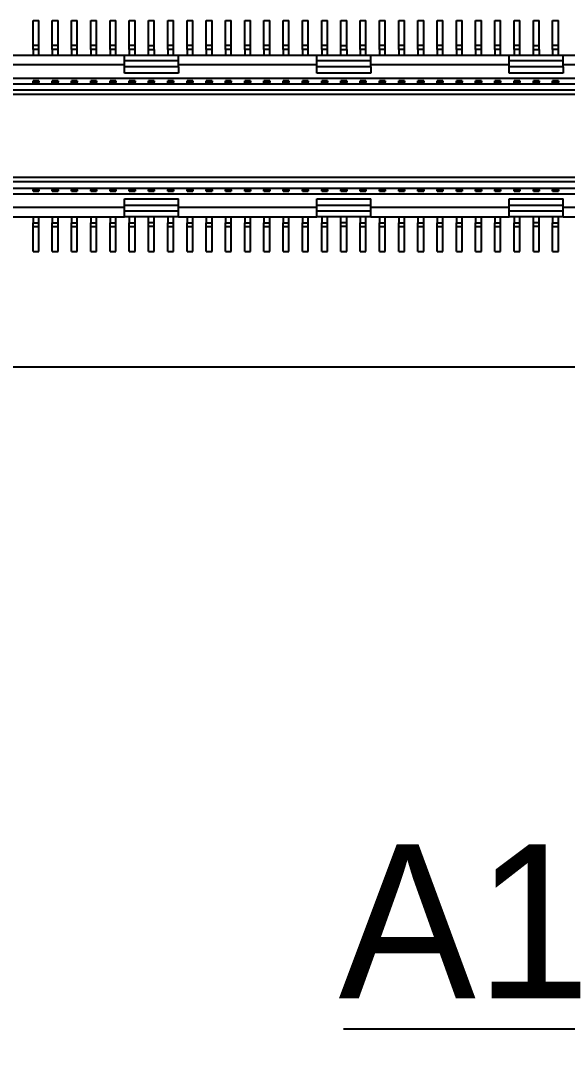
# Model space of a CAD drawing. Header units: millimetres. Extents: x 0 to 895, y 0 to 297.
# Drawn here: x 521.5 to 535.71, y 176.24 to 202.88 of the extents above; entities that cross this region are included whole.
import ezdxf
from ezdxf import colors
from ezdxf.entities.mleader import LeaderData, LeaderLine
from ezdxf.math import Vec2, Vec3

# ---------------------------------------------------------------- set-up
doc = ezdxf.new("R2010")
doc.units = ezdxf.units.MM
doc.styles.get("Standard").update_dxf_attribs({"font": 'GOTHIC.TTF'})

msp = doc.modelspace()

# ---------------------------------------------------------------- linework, layer by layer
at = {"color": 7, "linetype": 'Continuous', "lineweight": 25}
for p, q in [((521.825, 202.879), (521.975, 202.879)), ((521.825, 202.229), (521.825, 202.879)), ((521.975, 202.229), (521.975, 202.879)), ((522.325, 202.879), (522.475, 202.879)), ((522.325, 202.229), (522.325, 202.879)), ((522.475, 202.229), (522.475, 202.879)), ((522.825, 202.879), (522.975, 202.879)), ((522.825, 202.229), (522.825, 202.879)), ((522.975, 202.229), (522.975, 202.879)), ((523.325, 202.879), (523.475, 202.879)), ((523.325, 202.229), (523.325, 202.879)), ((523.475, 202.229), (523.475, 202.879)), ((523.825, 202.879), (523.975, 202.879)), ((523.825, 202.229), (523.825, 202.879)), ((523.975, 202.229), (523.975, 202.879)), ((524.325, 202.879), (524.475, 202.879)), ((524.325, 202.229), (524.325, 202.879)), ((524.475, 202.229), (524.475, 202.879)), ((524.825, 202.879), (524.975, 202.879)), ((524.825, 202.229), (524.825, 202.879)), ((524.975, 202.229), (524.975, 202.879)), ((525.325, 202.879), (525.475, 202.879)), ((525.325, 202.229), (525.325, 202.879)), ((525.475, 202.229), (525.475, 202.879)), ((525.825, 202.879), (525.975, 202.879)), ((525.825, 202.229), (525.825, 202.879)), ((525.975, 202.229), (525.975, 202.879)), ((526.325, 202.879), (526.475, 202.879)), ((526.325, 202.229), (526.325, 202.879)), ((526.475, 202.229), (526.475, 202.879)), ((526.825, 202.879), (526.975, 202.879)), ((526.825, 202.229), (526.825, 202.879)), ((526.975, 202.229), (526.975, 202.879)), ((527.325, 202.879), (527.475, 202.879)), ((527.325, 202.229), (527.325, 202.879)), ((527.475, 202.229), (527.475, 202.879)), ((527.825, 202.879), (527.975, 202.879)), ((527.825, 202.229), (527.825, 202.879)), ((527.975, 202.229), (527.975, 202.879)), ((528.325, 202.879), (528.475, 202.879)), ((528.325, 202.229), (528.325, 202.879)), ((528.475, 202.229), (528.475, 202.879)), ((528.825, 202.879), (528.975, 202.879)), ((528.825, 202.229), (528.825, 202.879)), ((528.975, 202.229), (528.975, 202.879)), ((529.325, 202.879), (529.475, 202.879)), ((529.325, 202.229), (529.325, 202.879)), ((529.475, 202.229), (529.475, 202.879)), ((529.825, 202.879), (529.975, 202.879)), ((529.825, 202.229), (529.825, 202.879)), ((529.975, 202.229), (529.975, 202.879)), ((530.325, 202.879), (530.475, 202.879)), ((530.325, 202.229), (530.325, 202.879)), ((530.475, 202.229), (530.475, 202.879)), ((530.825, 202.879), (530.975, 202.879)), ((530.825, 202.229), (530.825, 202.879)), ((530.975, 202.229), (530.975, 202.879)), ((531.325, 202.879), (531.475, 202.879)), ((531.325, 202.229), (531.325, 202.879)), ((531.475, 202.229), (531.475, 202.879)), ((531.825, 202.879), (531.975, 202.879)), ((531.825, 202.229), (531.825, 202.879)), ((531.975, 202.229), (531.975, 202.879)), ((532.325, 202.879), (532.475, 202.879)), ((532.325, 202.229), (532.325, 202.879)), ((532.475, 202.229), (532.475, 202.879)), ((532.825, 202.879), (532.975, 202.879)), ((532.825, 202.229), (532.825, 202.879)), ((532.975, 202.229), (532.975, 202.879)), ((533.325, 202.879), (533.475, 202.879)), ((533.325, 202.229), (533.325, 202.879)), ((533.475, 202.229), (533.475, 202.879)), ((533.825, 202.879), (533.975, 202.879)), ((533.825, 202.229), (533.825, 202.879)), ((533.975, 202.229), (533.975, 202.879)), ((534.325, 202.879), (534.475, 202.879)), ((534.325, 202.229), (534.325, 202.879)), ((534.475, 202.229), (534.475, 202.879)), ((534.825, 202.879), (534.975, 202.879)), ((534.825, 202.229), (534.825, 202.879)), ((534.975, 202.229), (534.975, 202.879)), ((535.325, 202.879), (535.475, 202.879)), ((535.325, 202.229), (535.325, 202.879)), ((535.475, 202.229), (535.475, 202.879)), ((521.975, 202.229), (521.825, 202.229)), ((521.825, 202.129), (521.825, 202.229)), ((521.975, 202.129), (521.975, 202.229)), ((522.475, 202.229), (522.325, 202.229)), ((522.325, 202.129), (522.325, 202.229)), ((522.475, 202.129), (522.475, 202.229)), ((522.975, 202.229), (522.825, 202.229)), ((522.825, 202.129), (522.825, 202.229)), ((522.975, 202.129), (522.975, 202.229)), ((523.475, 202.229), (523.325, 202.229)), ((523.325, 202.129), (523.325, 202.229)), ((523.475, 202.129), (523.475, 202.229)), ((523.975, 202.229), (523.825, 202.229)), ((523.825, 202.129), (523.825, 202.229)), ((523.975, 202.129), (523.975, 202.229)), ((524.475, 202.229), (524.325, 202.229)), ((524.325, 202.129), (524.325, 202.229)), ((524.475, 202.129), (524.475, 202.229)), ((524.825, 202.229), (524.975, 202.229)), ((524.825, 202.129), (524.825, 202.229)), ((524.975, 202.129), (524.975, 202.229)), ((525.475, 202.229), (525.325, 202.229)), ((525.325, 202.129), (525.325, 202.229)), ((525.475, 202.129), (525.475, 202.229)), ((525.975, 202.229), (525.825, 202.229)), ((525.825, 202.129), (525.825, 202.229)), ((525.975, 202.129), (525.975, 202.229)), ((526.475, 202.229), (526.325, 202.229)), ((526.325, 202.129), (526.325, 202.229)), ((526.475, 202.129), (526.475, 202.229)), ((526.975, 202.229), (526.825, 202.229)), ((526.825, 202.129), (526.825, 202.229)), ((526.975, 202.129), (526.975, 202.229)), ((527.475, 202.229), (527.325, 202.229)), ((527.325, 202.129), (527.325, 202.229)), ((527.475, 202.129), (527.475, 202.229)), ((527.975, 202.229), (527.825, 202.229)), ((527.825, 202.129), (527.825, 202.229)), ((527.975, 202.129), (527.975, 202.229)), ((528.475, 202.229), (528.325, 202.229)), ((528.325, 202.129), (528.325, 202.229)), ((528.475, 202.129), (528.475, 202.229)), ((528.975, 202.229), (528.825, 202.229)), ((528.825, 202.129), (528.825, 202.229)), ((528.975, 202.129), (528.975, 202.229)), ((529.475, 202.229), (529.325, 202.229)), ((529.325, 202.129), (529.325, 202.229)), ((529.475, 202.129), (529.475, 202.229)), ((529.825, 202.229), (529.975, 202.229)), ((529.825, 202.129), (529.825, 202.229)), ((529.975, 202.129), (529.975, 202.229)), ((530.475, 202.229), (530.325, 202.229)), ((530.325, 202.129), (530.325, 202.229)), ((530.475, 202.129), (530.475, 202.229)), ((530.975, 202.229), (530.825, 202.229)), ((530.825, 202.129), (530.825, 202.229)), ((530.975, 202.129), (530.975, 202.229)), ((531.475, 202.229), (531.325, 202.229)), ((531.325, 202.129), (531.325, 202.229)), ((531.475, 202.129), (531.475, 202.229)), ((531.975, 202.229), (531.825, 202.229)), ((531.825, 202.129), (531.825, 202.229)), ((531.975, 202.129), (531.975, 202.229)), ((532.475, 202.229), (532.325, 202.229)), ((532.325, 202.129), (532.325, 202.229)), ((532.475, 202.129), (532.475, 202.229)), ((532.975, 202.229), (532.825, 202.229)), ((532.825, 202.129), (532.825, 202.229)), ((532.975, 202.129), (532.975, 202.229)), ((533.475, 202.229), (533.325, 202.229)), ((533.325, 202.129), (533.325, 202.229)), ((533.475, 202.129), (533.475, 202.229)), ((533.975, 202.229), (533.825, 202.229)), ((533.825, 202.129), (533.825, 202.229)), ((533.975, 202.129), (533.975, 202.229)), ((534.475, 202.229), (534.325, 202.229)), ((534.325, 202.129), (534.325, 202.229)), ((534.475, 202.129), (534.475, 202.229)), ((534.825, 202.229), (534.975, 202.229)), ((534.825, 202.129), (534.825, 202.229)), ((534.975, 202.129), (534.975, 202.229)), ((535.475, 202.229), (535.325, 202.229)), ((535.325, 202.129), (535.325, 202.229)), ((535.475, 202.129), (535.475, 202.229)), ((520.6, 201.979), (524.2, 201.979)), ((521.975, 202.129), (521.825, 202.129)), ((521.825, 202.129), (521.825, 201.979)), ((521.975, 201.979), (521.975, 202.129)), ((522.475, 202.129), (522.325, 202.129)), ((522.325, 202.129), (522.325, 201.979)), ((522.475, 201.979), (522.475, 202.129)), ((522.975, 202.129), (522.825, 202.129)), ((522.825, 202.129), (522.825, 201.979)), ((522.975, 201.979), (522.975, 202.129)), ((523.325, 202.129), (523.325, 201.979)), ((523.475, 202.129), (523.325, 202.129)), ((523.475, 201.979), (523.475, 202.129)), ((523.825, 202.129), (523.825, 201.979)), ((523.975, 202.129), (523.825, 202.129)), ((523.975, 201.979), (523.975, 202.129)), ((524.2, 201.829), (524.2, 201.979)), ((524.2, 201.979), (525.6, 201.979)), ((524.475, 202.129), (524.325, 202.129)), ((524.325, 202.129), (524.325, 201.979)), ((524.475, 201.979), (524.475, 202.129)), ((524.825, 201.979), (524.825, 202.129)), ((524.825, 202.129), (524.975, 202.129)), ((524.975, 202.129), (524.975, 201.979)), ((525.475, 202.129), (525.325, 202.129)), ((525.325, 202.129), (525.325, 201.979)), ((525.475, 201.979), (525.475, 202.129)), ((525.6, 201.829), (525.6, 201.979)), ((525.6, 201.979), (529.2, 201.979)), ((525.975, 202.129), (525.825, 202.129)), ((525.825, 202.129), (525.825, 201.979)), ((525.975, 201.979), (525.975, 202.129)), ((526.475, 202.129), (526.325, 202.129)), ((526.325, 202.129), (526.325, 201.979)), ((526.475, 201.979), (526.475, 202.129)), ((526.825, 202.129), (526.825, 201.979)), ((526.975, 202.129), (526.825, 202.129)), ((526.975, 201.979), (526.975, 202.129)), ((527.475, 202.129), (527.325, 202.129)), ((527.325, 202.129), (527.325, 201.979)), ((527.475, 201.979), (527.475, 202.129)), ((527.825, 202.129), (527.825, 201.979)), ((527.975, 202.129), (527.825, 202.129)), ((527.975, 201.979), (527.975, 202.129)), ((528.325, 202.129), (528.325, 201.979)), ((528.475, 202.129), (528.325, 202.129)), ((528.475, 201.979), (528.475, 202.129)), ((528.975, 202.129), (528.825, 202.129)), ((528.825, 202.129), (528.825, 201.979)), ((528.975, 201.979), (528.975, 202.129)), ((529.2, 201.829), (529.2, 201.979)), ((529.2, 201.979), (530.6, 201.979)), ((529.325, 202.129), (529.325, 201.979)), ((529.475, 202.129), (529.325, 202.129)), ((529.475, 201.979), (529.475, 202.129)), ((529.825, 201.979), (529.825, 202.129)), ((529.825, 202.129), (529.975, 202.129)), ((529.975, 202.129), (529.975, 201.979)), ((530.475, 202.129), (530.325, 202.129)), ((530.325, 202.129), (530.325, 201.979)), ((530.475, 201.979), (530.475, 202.129)), ((530.6, 201.829), (530.6, 201.979)), ((530.6, 201.979), (534.2, 201.979)), ((530.825, 202.129), (530.825, 201.979)), ((530.975, 202.129), (530.825, 202.129)), ((530.975, 201.979), (530.975, 202.129)), ((531.475, 202.129), (531.325, 202.129)), ((531.325, 202.129), (531.325, 201.979)), ((531.475, 201.979), (531.475, 202.129)), ((531.975, 202.129), (531.825, 202.129)), ((531.825, 202.129), (531.825, 201.979)), ((531.975, 201.979), (531.975, 202.129)), ((532.475, 202.129), (532.325, 202.129)), ((532.325, 202.129), (532.325, 201.979)), ((532.475, 201.979), (532.475, 202.129)), ((532.975, 202.129), (532.825, 202.129)), ((532.825, 202.129), (532.825, 201.979)), ((532.975, 201.979), (532.975, 202.129)), ((533.325, 202.129), (533.325, 201.979)), ((533.475, 202.129), (533.325, 202.129)), ((533.475, 201.979), (533.475, 202.129)), ((533.825, 202.129), (533.825, 201.979)), ((533.975, 202.129), (533.825, 202.129)), ((533.975, 201.979), (533.975, 202.129)), ((534.2, 201.829), (534.2, 201.979)), ((534.2, 201.979), (535.6, 201.979)), ((534.475, 202.129), (534.325, 202.129)), ((534.325, 202.129), (534.325, 201.979)), ((534.475, 201.979), (534.475, 202.129)), ((534.825, 201.979), (534.825, 202.129)), ((534.825, 202.129), (534.975, 202.129)), ((534.975, 202.129), (534.975, 201.979)), ((535.325, 202.129), (535.325, 201.979)), ((535.475, 202.129), (535.325, 202.129)), ((535.475, 201.979), (535.475, 202.129)), ((535.6, 201.829), (535.6, 201.979)), ((535.6, 201.979), (539.2, 201.979)), ((524.2, 201.729), (520.6, 201.729)), ((524.2, 201.679), (524.2, 201.829)), ((525.6, 201.829), (524.2, 201.829)), ((525.6, 201.679), (524.2, 201.679)), ((524.2, 201.509), (524.2, 201.679)), ((525.6, 201.679), (525.6, 201.829)), ((529.2, 201.729), (525.6, 201.729)), ((525.6, 201.679), (525.6, 201.509)), ((529.2, 201.679), (529.2, 201.829)), ((530.6, 201.829), (529.2, 201.829)), ((530.6, 201.679), (529.2, 201.679)), ((529.2, 201.509), (529.2, 201.679)), ((530.6, 201.679), (530.6, 201.829)), ((534.2, 201.729), (530.6, 201.729)), ((530.6, 201.679), (530.6, 201.509)), ((535.6, 201.829), (534.2, 201.829)), ((534.2, 201.679), (534.2, 201.829)), ((535.6, 201.679), (534.2, 201.679)), ((534.2, 201.509), (534.2, 201.679)), ((535.6, 201.679), (535.6, 201.829)), ((539.2, 201.729), (535.6, 201.729)), ((535.6, 201.679), (535.6, 201.509)), ((525.6, 201.509), (524.2, 201.509)), ((530.6, 201.509), (529.2, 201.509)), ((535.6, 201.509), (534.2, 201.509)), ((545.3, 201.229), (490, 201.229)), ((490.1, 201.379), (545.2, 201.379)), ((521.975, 201.309), (521.825, 201.309)), ((521.825, 201.275), (521.825, 201.309)), ((521.825, 201.229), (521.825, 201.275)), ((521.975, 201.275), (521.825, 201.275)), ((521.975, 201.309), (521.975, 201.275)), ((521.975, 201.229), (521.975, 201.275)), ((522.475, 201.309), (522.325, 201.309)), ((522.325, 201.275), (522.325, 201.309)), ((522.325, 201.229), (522.325, 201.275)), ((522.475, 201.275), (522.325, 201.275)), ((522.475, 201.309), (522.475, 201.275)), ((522.475, 201.229), (522.475, 201.275)), ((522.975, 201.309), (522.825, 201.309)), ((522.825, 201.275), (522.825, 201.309)), ((522.825, 201.229), (522.825, 201.275)), ((522.975, 201.275), (522.825, 201.275)), ((522.975, 201.309), (522.975, 201.275)), ((522.975, 201.229), (522.975, 201.275)), ((523.475, 201.309), (523.325, 201.309)), ((523.325, 201.275), (523.325, 201.309)), ((523.325, 201.229), (523.325, 201.275)), ((523.475, 201.275), (523.325, 201.275)), ((523.475, 201.309), (523.475, 201.275)), ((523.475, 201.229), (523.475, 201.275)), ((523.975, 201.309), (523.825, 201.309)), ((523.825, 201.275), (523.825, 201.309)), ((523.825, 201.229), (523.825, 201.275)), ((523.975, 201.275), (523.825, 201.275)), ((523.975, 201.309), (523.975, 201.275)), ((523.975, 201.229), (523.975, 201.275)), ((524.475, 201.309), (524.325, 201.309)), ((524.325, 201.275), (524.325, 201.309)), ((524.325, 201.229), (524.325, 201.275)), ((524.475, 201.275), (524.325, 201.275)), ((524.475, 201.309), (524.475, 201.275)), ((524.475, 201.229), (524.475, 201.275)), ((524.975, 201.309), (524.825, 201.309)), ((524.825, 201.275), (524.825, 201.309)), ((524.825, 201.229), (524.825, 201.275)), ((524.975, 201.275), (524.825, 201.275)), ((524.975, 201.309), (524.975, 201.275)), ((524.975, 201.229), (524.975, 201.275)), ((525.475, 201.309), (525.325, 201.309)), ((525.325, 201.275), (525.325, 201.309)), ((525.325, 201.229), (525.325, 201.275)), ((525.475, 201.275), (525.325, 201.275)), ((525.475, 201.309), (525.475, 201.275)), ((525.475, 201.229), (525.475, 201.275)), ((525.975, 201.309), (525.825, 201.309)), ((525.825, 201.275), (525.825, 201.309)), ((525.825, 201.229), (525.825, 201.275)), ((525.975, 201.275), (525.825, 201.275)), ((525.975, 201.309), (525.975, 201.275)), ((525.975, 201.229), (525.975, 201.275)), ((526.475, 201.309), (526.325, 201.309)), ((526.325, 201.275), (526.325, 201.309)), ((526.325, 201.229), (526.325, 201.275)), ((526.475, 201.275), (526.325, 201.275)), ((526.475, 201.309), (526.475, 201.275)), ((526.475, 201.229), (526.475, 201.275)), ((526.975, 201.309), (526.825, 201.309)), ((526.825, 201.275), (526.825, 201.309)), ((526.825, 201.229), (526.825, 201.275)), ((526.975, 201.275), (526.825, 201.275)), ((526.975, 201.309), (526.975, 201.275)), ((526.975, 201.229), (526.975, 201.275)), ((527.475, 201.309), (527.325, 201.309)), ((527.325, 201.275), (527.325, 201.309)), ((527.325, 201.229), (527.325, 201.275)), ((527.475, 201.275), (527.325, 201.275)), ((527.475, 201.309), (527.475, 201.275)), ((527.475, 201.229), (527.475, 201.275)), ((527.975, 201.309), (527.825, 201.309)), ((527.825, 201.275), (527.825, 201.309)), ((527.825, 201.229), (527.825, 201.275)), ((527.975, 201.275), (527.825, 201.275)), ((527.975, 201.309), (527.975, 201.275)), ((527.975, 201.229), (527.975, 201.275)), ((528.475, 201.309), (528.325, 201.309)), ((528.325, 201.275), (528.325, 201.309)), ((528.325, 201.229), (528.325, 201.275)), ((528.475, 201.275), (528.325, 201.275)), ((528.475, 201.309), (528.475, 201.275)), ((528.475, 201.229), (528.475, 201.275)), ((528.975, 201.309), (528.825, 201.309)), ((528.825, 201.275), (528.825, 201.309)), ((528.825, 201.229), (528.825, 201.275)), ((528.975, 201.275), (528.825, 201.275)), ((528.975, 201.309), (528.975, 201.275)), ((528.975, 201.229), (528.975, 201.275)), ((529.475, 201.309), (529.325, 201.309)), ((529.325, 201.275), (529.325, 201.309)), ((529.325, 201.229), (529.325, 201.275)), ((529.475, 201.275), (529.325, 201.275)), ((529.475, 201.309), (529.475, 201.275)), ((529.475, 201.229), (529.475, 201.275)), ((529.975, 201.309), (529.825, 201.309)), ((529.825, 201.275), (529.825, 201.309)), ((529.825, 201.229), (529.825, 201.275)), ((529.975, 201.275), (529.825, 201.275)), ((529.975, 201.309), (529.975, 201.275)), ((529.975, 201.229), (529.975, 201.275)), ((530.475, 201.309), (530.325, 201.309)), ((530.325, 201.275), (530.325, 201.309)), ((530.325, 201.229), (530.325, 201.275)), ((530.475, 201.275), (530.325, 201.275)), ((530.475, 201.309), (530.475, 201.275)), ((530.475, 201.229), (530.475, 201.275)), ((530.975, 201.309), (530.825, 201.309)), ((530.825, 201.275), (530.825, 201.309)), ((530.825, 201.229), (530.825, 201.275)), ((530.975, 201.275), (530.825, 201.275)), ((530.975, 201.309), (530.975, 201.275)), ((530.975, 201.229), (530.975, 201.275)), ((531.475, 201.309), (531.325, 201.309)), ((531.325, 201.275), (531.325, 201.309)), ((531.325, 201.229), (531.325, 201.275)), ((531.475, 201.275), (531.325, 201.275)), ((531.475, 201.309), (531.475, 201.275)), ((531.475, 201.229), (531.475, 201.275)), ((531.975, 201.309), (531.825, 201.309)), ((531.825, 201.275), (531.825, 201.309)), ((531.825, 201.229), (531.825, 201.275)), ((531.975, 201.275), (531.825, 201.275)), ((531.975, 201.309), (531.975, 201.275)), ((531.975, 201.229), (531.975, 201.275)), ((532.475, 201.309), (532.325, 201.309)), ((532.325, 201.275), (532.325, 201.309)), ((532.325, 201.229), (532.325, 201.275)), ((532.475, 201.275), (532.325, 201.275)), ((532.475, 201.309), (532.475, 201.275)), ((532.475, 201.229), (532.475, 201.275)), ((532.975, 201.309), (532.825, 201.309)), ((532.825, 201.275), (532.825, 201.309)), ((532.825, 201.229), (532.825, 201.275)), ((532.975, 201.275), (532.825, 201.275)), ((532.975, 201.309), (532.975, 201.275)), ((532.975, 201.229), (532.975, 201.275)), ((533.475, 201.309), (533.325, 201.309)), ((533.325, 201.275), (533.325, 201.309)), ((533.325, 201.229), (533.325, 201.275)), ((533.475, 201.275), (533.325, 201.275)), ((533.475, 201.309), (533.475, 201.275)), ((533.475, 201.229), (533.475, 201.275)), ((533.975, 201.309), (533.825, 201.309)), ((533.825, 201.275), (533.825, 201.309)), ((533.825, 201.229), (533.825, 201.275)), ((533.975, 201.275), (533.825, 201.275)), ((533.975, 201.309), (533.975, 201.275)), ((533.975, 201.229), (533.975, 201.275)), ((534.475, 201.309), (534.325, 201.309)), ((534.325, 201.275), (534.325, 201.309)), ((534.325, 201.229), (534.325, 201.275)), ((534.475, 201.275), (534.325, 201.275)), ((534.475, 201.309), (534.475, 201.275)), ((534.475, 201.229), (534.475, 201.275)), ((534.975, 201.309), (534.825, 201.309)), ((534.825, 201.275), (534.825, 201.309)), ((534.825, 201.229), (534.825, 201.275)), ((534.975, 201.275), (534.825, 201.275)), ((534.975, 201.309), (534.975, 201.275)), ((534.975, 201.229), (534.975, 201.275)), ((535.475, 201.309), (535.325, 201.309)), ((535.325, 201.275), (535.325, 201.309)), ((535.325, 201.229), (535.325, 201.275)), ((535.475, 201.275), (535.325, 201.275)), ((535.475, 201.309), (535.475, 201.275)), ((535.475, 201.229), (535.475, 201.275)), ((545.3, 201.069), (490, 201.069)), ((545.1, 200.955), (490.2, 200.955)), ((546, 198.804), (489.3, 198.804)), ((546.2, 198.689), (489.1, 198.689)), ((489.1, 198.529), (546.2, 198.529)), ((521.825, 198.529), (521.825, 198.483)), ((521.825, 198.483), (521.975, 198.483)), ((521.825, 198.449), (521.825, 198.483)), ((521.975, 198.483), (521.975, 198.529)), ((521.975, 198.483), (521.975, 198.449)), ((522.325, 198.529), (522.325, 198.483)), ((522.325, 198.483), (522.475, 198.483)), ((522.325, 198.449), (522.325, 198.483)), ((522.475, 198.483), (522.475, 198.529)), ((522.475, 198.483), (522.475, 198.449)), ((522.825, 198.529), (522.825, 198.483)), ((522.825, 198.483), (522.975, 198.483)), ((522.825, 198.449), (522.825, 198.483)), ((522.975, 198.483), (522.975, 198.529)), ((522.975, 198.483), (522.975, 198.449)), ((523.325, 198.529), (523.325, 198.483)), ((523.325, 198.483), (523.475, 198.483)), ((523.325, 198.449), (523.325, 198.483)), ((523.475, 198.483), (523.475, 198.529)), ((523.475, 198.483), (523.475, 198.449)), ((523.825, 198.529), (523.825, 198.483)), ((523.825, 198.483), (523.975, 198.483)), ((523.825, 198.449), (523.825, 198.483)), ((523.975, 198.483), (523.975, 198.529)), ((523.975, 198.483), (523.975, 198.449)), ((524.325, 198.529), (524.325, 198.483)), ((524.325, 198.483), (524.475, 198.483)), ((524.325, 198.449), (524.325, 198.483)), ((524.475, 198.483), (524.475, 198.529)), ((524.475, 198.483), (524.475, 198.449)), ((524.825, 198.529), (524.825, 198.483)), ((524.825, 198.483), (524.975, 198.483)), ((524.825, 198.449), (524.825, 198.483)), ((524.975, 198.483), (524.975, 198.529)), ((524.975, 198.483), (524.975, 198.449)), ((525.325, 198.529), (525.325, 198.483)), ((525.325, 198.483), (525.475, 198.483)), ((525.325, 198.449), (525.325, 198.483)), ((525.475, 198.483), (525.475, 198.529)), ((525.475, 198.483), (525.475, 198.449)), ((525.825, 198.529), (525.825, 198.483)), ((525.825, 198.483), (525.975, 198.483)), ((525.825, 198.449), (525.825, 198.483)), ((525.975, 198.483), (525.975, 198.529)), ((525.975, 198.483), (525.975, 198.449)), ((526.325, 198.529), (526.325, 198.483)), ((526.325, 198.483), (526.475, 198.483)), ((526.325, 198.449), (526.325, 198.483)), ((526.475, 198.483), (526.475, 198.529)), ((526.475, 198.483), (526.475, 198.449)), ((526.825, 198.529), (526.825, 198.483)), ((526.825, 198.483), (526.975, 198.483)), ((526.825, 198.449), (526.825, 198.483)), ((526.975, 198.483), (526.975, 198.529)), ((526.975, 198.483), (526.975, 198.449)), ((527.325, 198.529), (527.325, 198.483)), ((527.325, 198.483), (527.475, 198.483)), ((527.325, 198.449), (527.325, 198.483)), ((527.475, 198.483), (527.475, 198.529)), ((527.475, 198.483), (527.475, 198.449)), ((527.825, 198.529), (527.825, 198.483)), ((527.825, 198.483), (527.975, 198.483)), ((527.825, 198.449), (527.825, 198.483)), ((527.975, 198.483), (527.975, 198.529)), ((527.975, 198.483), (527.975, 198.449)), ((528.325, 198.529), (528.325, 198.483)), ((528.325, 198.483), (528.475, 198.483)), ((528.325, 198.449), (528.325, 198.483)), ((528.475, 198.483), (528.475, 198.529)), ((528.475, 198.483), (528.475, 198.449)), ((528.825, 198.529), (528.825, 198.483)), ((528.825, 198.483), (528.975, 198.483)), ((528.825, 198.449), (528.825, 198.483)), ((528.975, 198.483), (528.975, 198.529)), ((528.975, 198.483), (528.975, 198.449)), ((529.325, 198.529), (529.325, 198.483)), ((529.325, 198.483), (529.475, 198.483)), ((529.325, 198.449), (529.325, 198.483)), ((529.475, 198.483), (529.475, 198.529)), ((529.475, 198.483), (529.475, 198.449)), ((529.825, 198.529), (529.825, 198.483)), ((529.825, 198.483), (529.975, 198.483)), ((529.825, 198.449), (529.825, 198.483)), ((529.975, 198.483), (529.975, 198.529)), ((529.975, 198.483), (529.975, 198.449)), ((530.325, 198.529), (530.325, 198.483)), ((530.325, 198.483), (530.475, 198.483)), ((530.325, 198.449), (530.325, 198.483)), ((530.475, 198.483), (530.475, 198.529)), ((530.475, 198.483), (530.475, 198.449)), ((530.825, 198.529), (530.825, 198.483)), ((530.825, 198.483), (530.975, 198.483)), ((530.825, 198.449), (530.825, 198.483)), ((530.975, 198.483), (530.975, 198.529)), ((530.975, 198.483), (530.975, 198.449)), ((531.325, 198.529), (531.325, 198.483)), ((531.325, 198.483), (531.475, 198.483)), ((531.325, 198.449), (531.325, 198.483)), ((531.475, 198.483), (531.475, 198.529)), ((531.475, 198.483), (531.475, 198.449)), ((531.825, 198.529), (531.825, 198.483)), ((531.825, 198.483), (531.975, 198.483)), ((531.825, 198.449), (531.825, 198.483)), ((531.975, 198.483), (531.975, 198.529)), ((531.975, 198.483), (531.975, 198.449)), ((532.325, 198.529), (532.325, 198.483)), ((532.325, 198.483), (532.475, 198.483)), ((532.325, 198.449), (532.325, 198.483)), ((532.475, 198.483), (532.475, 198.529)), ((532.475, 198.483), (532.475, 198.449)), ((532.825, 198.529), (532.825, 198.483)), ((532.825, 198.483), (532.975, 198.483)), ((532.825, 198.449), (532.825, 198.483)), ((532.975, 198.483), (532.975, 198.529)), ((532.975, 198.483), (532.975, 198.449)), ((533.325, 198.529), (533.325, 198.483)), ((533.325, 198.483), (533.475, 198.483)), ((533.325, 198.449), (533.325, 198.483)), ((533.475, 198.483), (533.475, 198.529)), ((533.475, 198.483), (533.475, 198.449)), ((533.825, 198.529), (533.825, 198.483)), ((533.825, 198.483), (533.975, 198.483)), ((533.825, 198.449), (533.825, 198.483)), ((533.975, 198.483), (533.975, 198.529)), ((533.975, 198.483), (533.975, 198.449)), ((534.325, 198.529), (534.325, 198.483)), ((534.325, 198.483), (534.475, 198.483)), ((534.325, 198.449), (534.325, 198.483)), ((534.475, 198.483), (534.475, 198.529)), ((534.475, 198.483), (534.475, 198.449)), ((534.825, 198.529), (534.825, 198.483)), ((534.825, 198.483), (534.975, 198.483)), ((534.825, 198.449), (534.825, 198.483)), ((534.975, 198.483), (534.975, 198.529)), ((534.975, 198.483), (534.975, 198.449)), ((535.325, 198.529), (535.325, 198.483)), ((535.325, 198.483), (535.475, 198.483)), ((535.325, 198.449), (535.325, 198.483)), ((535.475, 198.483), (535.475, 198.529)), ((535.475, 198.483), (535.475, 198.449)), ((490.1, 198.379), (545.2, 198.379)), ((521.825, 198.449), (521.975, 198.449)), ((522.325, 198.449), (522.475, 198.449)), ((522.825, 198.449), (522.975, 198.449)), ((523.325, 198.449), (523.475, 198.449)), ((523.825, 198.449), (523.975, 198.449)), ((524.2, 198.249), (525.6, 198.249)), ((524.2, 198.079), (524.2, 198.249)), ((524.325, 198.449), (524.475, 198.449)), ((524.825, 198.449), (524.975, 198.449)), ((525.325, 198.449), (525.475, 198.449)), ((525.6, 198.079), (525.6, 198.249)), ((525.825, 198.449), (525.975, 198.449)), ((526.325, 198.449), (526.475, 198.449)), ((526.825, 198.449), (526.975, 198.449)), ((527.325, 198.449), (527.475, 198.449)), ((527.825, 198.449), (527.975, 198.449)), ((528.325, 198.449), (528.475, 198.449)), ((528.825, 198.449), (528.975, 198.449)), ((529.2, 198.249), (530.6, 198.249)), ((529.2, 198.079), (529.2, 198.249)), ((529.325, 198.449), (529.475, 198.449)), ((529.825, 198.449), (529.975, 198.449)), ((530.325, 198.449), (530.475, 198.449)), ((530.6, 198.079), (530.6, 198.249)), ((530.825, 198.449), (530.975, 198.449)), ((531.325, 198.449), (531.475, 198.449)), ((531.825, 198.449), (531.975, 198.449)), ((532.325, 198.449), (532.475, 198.449)), ((532.825, 198.449), (532.975, 198.449)), ((533.325, 198.449), (533.475, 198.449)), ((533.825, 198.449), (533.975, 198.449)), ((534.2, 198.249), (535.6, 198.249)), ((534.2, 198.079), (534.2, 198.249)), ((534.325, 198.449), (534.475, 198.449)), ((534.825, 198.449), (534.975, 198.449)), ((535.325, 198.449), (535.475, 198.449)), ((535.6, 198.079), (535.6, 198.249)), ((520.6, 198.029), (524.2, 198.029)), ((524.2, 197.929), (524.2, 198.079)), ((525.6, 198.079), (524.2, 198.079)), ((524.2, 197.779), (524.2, 197.929)), ((525.6, 197.929), (524.2, 197.929)), ((525.6, 197.929), (525.6, 198.079)), ((525.6, 198.029), (529.2, 198.029)), ((525.6, 197.779), (525.6, 197.929)), ((529.2, 197.929), (529.2, 198.079)), ((530.6, 198.079), (529.2, 198.079)), ((529.2, 197.779), (529.2, 197.929)), ((530.6, 197.929), (529.2, 197.929)), ((530.6, 197.929), (530.6, 198.079)), ((530.6, 198.029), (534.2, 198.029)), ((530.6, 197.779), (530.6, 197.929)), ((534.2, 197.929), (534.2, 198.079)), ((535.6, 198.079), (534.2, 198.079)), ((534.2, 197.779), (534.2, 197.929)), ((535.6, 197.929), (534.2, 197.929)), ((535.6, 197.929), (535.6, 198.079)), ((535.6, 198.029), (539.2, 198.029)), ((535.6, 197.779), (535.6, 197.929)), ((520.6, 197.779), (524.2, 197.779)), ((521.825, 197.779), (521.825, 197.629)), ((521.975, 197.629), (521.975, 197.779)), ((522.325, 197.779), (522.325, 197.629)), ((522.475, 197.629), (522.475, 197.779)), ((522.825, 197.779), (522.825, 197.629)), ((522.975, 197.629), (522.975, 197.779)), ((523.325, 197.779), (523.325, 197.629)), ((523.475, 197.629), (523.475, 197.779)), ((523.825, 197.779), (523.825, 197.629)), ((523.975, 197.629), (523.975, 197.779)), ((525.6, 197.779), (524.2, 197.779)), ((524.325, 197.779), (524.325, 197.629)), ((524.475, 197.629), (524.475, 197.779)), ((524.825, 197.629), (524.825, 197.779)), ((524.975, 197.629), (524.975, 197.779)), ((525.325, 197.779), (525.325, 197.629)), ((525.475, 197.629), (525.475, 197.779)), ((525.6, 197.779), (529.2, 197.779)), ((525.825, 197.779), (525.825, 197.629)), ((525.975, 197.629), (525.975, 197.779)), ((526.325, 197.779), (526.325, 197.629)), ((526.475, 197.629), (526.475, 197.779)), ((526.825, 197.779), (526.825, 197.629)), ((526.975, 197.629), (526.975, 197.779)), ((527.325, 197.779), (527.325, 197.629)), ((527.475, 197.629), (527.475, 197.779)), ((527.825, 197.779), (527.825, 197.629)), ((527.975, 197.629), (527.975, 197.779)), ((528.325, 197.779), (528.325, 197.629)), ((528.475, 197.629), (528.475, 197.779)), ((528.825, 197.779), (528.825, 197.629)), ((528.975, 197.629), (528.975, 197.779)), ((530.6, 197.779), (529.2, 197.779)), ((529.325, 197.779), (529.325, 197.629)), ((529.475, 197.629), (529.475, 197.779)), ((529.825, 197.629), (529.825, 197.779)), ((529.975, 197.629), (529.975, 197.779)), ((530.325, 197.779), (530.325, 197.629)), ((530.475, 197.629), (530.475, 197.779)), ((530.6, 197.779), (534.2, 197.779)), ((530.825, 197.779), (530.825, 197.629)), ((530.975, 197.629), (530.975, 197.779)), ((531.325, 197.779), (531.325, 197.629)), ((531.475, 197.629), (531.475, 197.779)), ((531.825, 197.779), (531.825, 197.629)), ((531.975, 197.629), (531.975, 197.779)), ((532.325, 197.779), (532.325, 197.629)), ((532.475, 197.629), (532.475, 197.779)), ((532.825, 197.779), (532.825, 197.629)), ((532.975, 197.629), (532.975, 197.779)), ((533.325, 197.779), (533.325, 197.629)), ((533.475, 197.629), (533.475, 197.779)), ((533.825, 197.779), (533.825, 197.629)), ((533.975, 197.629), (533.975, 197.779)), ((535.6, 197.779), (534.2, 197.779)), ((534.325, 197.779), (534.325, 197.629)), ((534.475, 197.629), (534.475, 197.779)), ((534.825, 197.629), (534.825, 197.779)), ((534.975, 197.629), (534.975, 197.779)), ((535.325, 197.779), (535.325, 197.629)), ((535.475, 197.629), (535.475, 197.779)), ((535.6, 197.779), (539.2, 197.779)), ((521.825, 197.629), (521.975, 197.629)), ((521.825, 197.529), (521.825, 197.629)), ((521.825, 197.529), (521.975, 197.529)), ((521.825, 196.879), (521.825, 197.529)), ((521.975, 197.529), (521.975, 197.629)), ((521.975, 196.879), (521.975, 197.529)), ((522.325, 197.629), (522.475, 197.629)), ((522.325, 197.529), (522.325, 197.629)), ((522.325, 197.529), (522.475, 197.529)), ((522.325, 196.879), (522.325, 197.529)), ((522.475, 197.529), (522.475, 197.629)), ((522.475, 196.879), (522.475, 197.529)), ((522.825, 197.629), (522.975, 197.629)), ((522.825, 197.529), (522.825, 197.629)), ((522.825, 197.529), (522.975, 197.529)), ((522.825, 196.879), (522.825, 197.529)), ((522.975, 197.529), (522.975, 197.629)), ((522.975, 196.879), (522.975, 197.529)), ((523.325, 197.629), (523.475, 197.629)), ((523.325, 197.529), (523.325, 197.629)), ((523.325, 197.529), (523.475, 197.529)), ((523.325, 196.879), (523.325, 197.529)), ((523.475, 197.529), (523.475, 197.629)), ((523.475, 196.879), (523.475, 197.529)), ((523.825, 197.629), (523.975, 197.629)), ((523.825, 197.529), (523.825, 197.629)), ((523.825, 197.529), (523.975, 197.529)), ((523.825, 196.879), (523.825, 197.529)), ((523.975, 197.529), (523.975, 197.629)), ((523.975, 196.879), (523.975, 197.529)), ((524.325, 197.629), (524.475, 197.629)), ((524.325, 197.529), (524.325, 197.629)), ((524.325, 197.529), (524.475, 197.529)), ((524.325, 196.879), (524.325, 197.529)), ((524.475, 197.529), (524.475, 197.629)), ((524.475, 196.879), (524.475, 197.529)), ((524.975, 197.629), (524.825, 197.629)), ((524.825, 197.529), (524.825, 197.629)), ((524.975, 197.529), (524.825, 197.529)), ((524.825, 196.879), (524.825, 197.529)), ((524.975, 197.529), (524.975, 197.629)), ((524.975, 196.879), (524.975, 197.529)), ((525.325, 197.629), (525.475, 197.629)), ((525.325, 197.529), (525.325, 197.629)), ((525.325, 197.529), (525.475, 197.529)), ((525.325, 196.879), (525.325, 197.529)), ((525.475, 197.529), (525.475, 197.629)), ((525.475, 196.879), (525.475, 197.529)), ((525.825, 197.629), (525.975, 197.629)), ((525.825, 197.529), (525.825, 197.629)), ((525.825, 197.529), (525.975, 197.529)), ((525.825, 196.879), (525.825, 197.529)), ((525.975, 197.529), (525.975, 197.629)), ((525.975, 196.879), (525.975, 197.529)), ((526.325, 197.629), (526.475, 197.629)), ((526.325, 197.529), (526.325, 197.629)), ((526.325, 197.529), (526.475, 197.529)), ((526.325, 196.879), (526.325, 197.529)), ((526.475, 197.529), (526.475, 197.629)), ((526.475, 196.879), (526.475, 197.529)), ((526.825, 197.629), (526.975, 197.629)), ((526.825, 197.529), (526.825, 197.629)), ((526.825, 197.529), (526.975, 197.529)), ((526.825, 196.879), (526.825, 197.529)), ((526.975, 197.529), (526.975, 197.629)), ((526.975, 196.879), (526.975, 197.529)), ((527.325, 197.629), (527.475, 197.629)), ((527.325, 197.529), (527.325, 197.629)), ((527.325, 197.529), (527.475, 197.529)), ((527.325, 196.879), (527.325, 197.529)), ((527.475, 197.529), (527.475, 197.629)), ((527.475, 196.879), (527.475, 197.529)), ((527.825, 197.629), (527.975, 197.629)), ((527.825, 197.529), (527.825, 197.629)), ((527.825, 197.529), (527.975, 197.529)), ((527.825, 196.879), (527.825, 197.529)), ((527.975, 197.529), (527.975, 197.629)), ((527.975, 196.879), (527.975, 197.529)), ((528.325, 197.629), (528.475, 197.629)), ((528.325, 197.529), (528.325, 197.629)), ((528.325, 197.529), (528.475, 197.529)), ((528.325, 196.879), (528.325, 197.529)), ((528.475, 197.529), (528.475, 197.629)), ((528.475, 196.879), (528.475, 197.529)), ((528.825, 197.629), (528.975, 197.629)), ((528.825, 197.529), (528.825, 197.629)), ((528.825, 197.529), (528.975, 197.529)), ((528.825, 196.879), (528.825, 197.529)), ((528.975, 197.529), (528.975, 197.629)), ((528.975, 196.879), (528.975, 197.529)), ((529.325, 197.629), (529.475, 197.629)), ((529.325, 197.529), (529.325, 197.629)), ((529.325, 197.529), (529.475, 197.529)), ((529.325, 196.879), (529.325, 197.529)), ((529.475, 197.529), (529.475, 197.629)), ((529.475, 196.879), (529.475, 197.529)), ((529.975, 197.629), (529.825, 197.629)), ((529.825, 197.529), (529.825, 197.629)), ((529.975, 197.529), (529.825, 197.529)), ((529.825, 196.879), (529.825, 197.529)), ((529.975, 197.529), (529.975, 197.629)), ((529.975, 196.879), (529.975, 197.529)), ((530.325, 197.629), (530.475, 197.629)), ((530.325, 197.529), (530.325, 197.629)), ((530.325, 197.529), (530.475, 197.529)), ((530.325, 196.879), (530.325, 197.529)), ((530.475, 197.529), (530.475, 197.629)), ((530.475, 196.879), (530.475, 197.529)), ((530.825, 197.629), (530.975, 197.629)), ((530.825, 197.529), (530.825, 197.629)), ((530.825, 197.529), (530.975, 197.529)), ((530.825, 196.879), (530.825, 197.529)), ((530.975, 197.529), (530.975, 197.629)), ((530.975, 196.879), (530.975, 197.529)), ((531.325, 197.629), (531.475, 197.629)), ((531.325, 197.529), (531.325, 197.629)), ((531.325, 197.529), (531.475, 197.529)), ((531.325, 196.879), (531.325, 197.529)), ((531.475, 197.529), (531.475, 197.629)), ((531.475, 196.879), (531.475, 197.529)), ((531.825, 197.629), (531.975, 197.629)), ((531.825, 197.529), (531.825, 197.629)), ((531.825, 197.529), (531.975, 197.529)), ((531.825, 196.879), (531.825, 197.529)), ((531.975, 197.529), (531.975, 197.629)), ((531.975, 196.879), (531.975, 197.529)), ((532.325, 197.629), (532.475, 197.629)), ((532.325, 197.529), (532.325, 197.629)), ((532.325, 197.529), (532.475, 197.529)), ((532.325, 196.879), (532.325, 197.529)), ((532.475, 197.529), (532.475, 197.629)), ((532.475, 196.879), (532.475, 197.529)), ((532.825, 197.629), (532.975, 197.629)), ((532.825, 197.529), (532.825, 197.629)), ((532.825, 197.529), (532.975, 197.529)), ((532.825, 196.879), (532.825, 197.529)), ((532.975, 197.529), (532.975, 197.629)), ((532.975, 196.879), (532.975, 197.529)), ((533.325, 197.629), (533.475, 197.629)), ((533.325, 197.529), (533.325, 197.629)), ((533.325, 197.529), (533.475, 197.529)), ((533.325, 196.879), (533.325, 197.529)), ((533.475, 197.529), (533.475, 197.629)), ((533.475, 196.879), (533.475, 197.529)), ((533.825, 197.629), (533.975, 197.629)), ((533.825, 197.529), (533.825, 197.629)), ((533.825, 197.529), (533.975, 197.529)), ((533.825, 196.879), (533.825, 197.529)), ((533.975, 197.529), (533.975, 197.629)), ((533.975, 196.879), (533.975, 197.529)), ((534.325, 197.629), (534.475, 197.629)), ((534.325, 197.529), (534.325, 197.629)), ((534.325, 197.529), (534.475, 197.529)), ((534.325, 196.879), (534.325, 197.529)), ((534.475, 197.529), (534.475, 197.629)), ((534.475, 196.879), (534.475, 197.529)), ((534.975, 197.629), (534.825, 197.629)), ((534.825, 197.529), (534.825, 197.629)), ((534.975, 197.529), (534.825, 197.529)), ((534.825, 196.879), (534.825, 197.529)), ((534.975, 197.529), (534.975, 197.629)), ((534.975, 196.879), (534.975, 197.529)), ((535.325, 197.629), (535.475, 197.629)), ((535.325, 197.529), (535.325, 197.629)), ((535.325, 197.529), (535.475, 197.529)), ((535.325, 196.879), (535.325, 197.529)), ((535.475, 197.529), (535.475, 197.629)), ((535.475, 196.879), (535.475, 197.529)), ((521.825, 196.879), (521.975, 196.879)), ((522.325, 196.879), (522.475, 196.879)), ((522.825, 196.879), (522.975, 196.879)), ((523.325, 196.879), (523.475, 196.879)), ((523.825, 196.879), (523.975, 196.879)), ((524.325, 196.879), (524.475, 196.879)), ((524.825, 196.879), (524.975, 196.879)), ((525.325, 196.879), (525.475, 196.879)), ((525.825, 196.879), (525.975, 196.879)), ((526.325, 196.879), (526.475, 196.879)), ((526.825, 196.879), (526.975, 196.879)), ((527.325, 196.879), (527.475, 196.879)), ((527.825, 196.879), (527.975, 196.879)), ((528.325, 196.879), (528.475, 196.879)), ((528.825, 196.879), (528.975, 196.879)), ((529.325, 196.879), (529.475, 196.879)), ((529.825, 196.879), (529.975, 196.879)), ((530.325, 196.879), (530.475, 196.879)), ((530.825, 196.879), (530.975, 196.879)), ((531.325, 196.879), (531.475, 196.879)), ((531.825, 196.879), (531.975, 196.879)), ((532.325, 196.879), (532.475, 196.879)), ((532.825, 196.879), (532.975, 196.879)), ((533.325, 196.879), (533.475, 196.879)), ((533.825, 196.879), (533.975, 196.879)), ((534.325, 196.879), (534.475, 196.879)), ((534.825, 196.879), (534.975, 196.879)), ((535.325, 196.879), (535.475, 196.879)), ((561, 193.879), (481, 193.879))]:
    msp.add_line(p, q, dxfattribs=at)

# ---------------------------------------------------------------- leaders
ml = msp.add_multileader_mtext('Standard')
ml.set_content('A1', color=256)
ml.set_leader_properties()
ml.build(insert=Vec2(0, 0))
ml.multileader.update_dxf_attribs({"text_right_attachment_type": 6, "dogleg_length": 0.36})
ctx = ml.context
ctx.base_point, ctx.plane_origin = Vec3(528.502, 179.491), Vec3(544.975, 196.879)
ctx.right_attachment, ctx.text_align_type = 6, 2
notes = []
notes.append((ctx, [(0, (1, 1, 0), (538.665, 176.691), (-1, 0), 0.36, [(0, [(544.975, 196.879)], 0, [])])]))
ctx.mtext.insert, ctx.mtext.alignment, ctx.mtext.flow_direction = Vec3(536.305, 181.491), 3, 5
for ctx, leaders in notes:
    for number, flags, end, landing, length, lines in leaders:
        leader = LeaderData()
        leader.index, (leader.has_last_leader_line, leader.has_dogleg_vector, leader.attachment_direction) = number, flags
        leader.last_leader_point, leader.dogleg_vector, leader.dogleg_length = Vec3(end), Vec3(landing), length
        for number, points, colour, breaks in lines:
            line = LeaderLine()
            line.index, line.vertices, line.color, line.breaks = number, Vec3.list(points), colors.encode_raw_color(colour), breaks
            leader.lines.append(line)
        ctx.leaders.append(leader)

doc.saveas('drawing.dxf')
